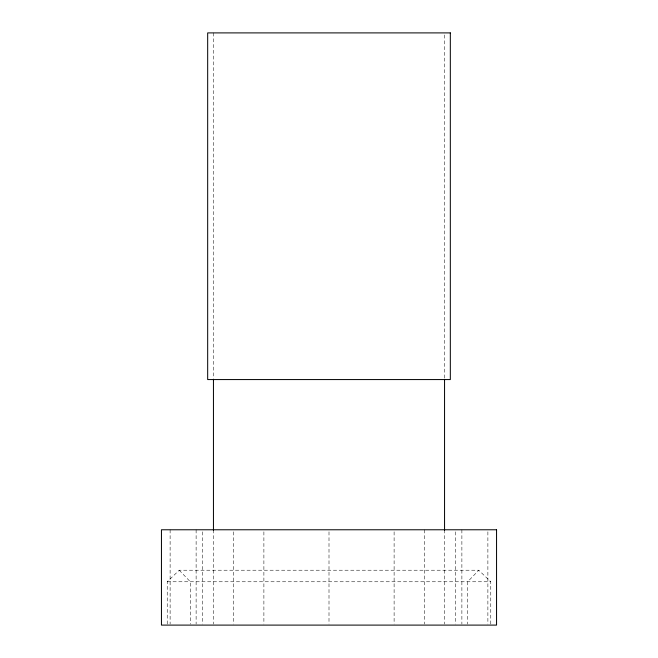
<?xml version="1.0" encoding="UTF-8"?>
<svg xmlns="http://www.w3.org/2000/svg" width="658" height="658" viewBox="0 0 658 658"><rect width="100%" height="100%" fill="white"/><g stroke="black" fill="none" stroke-linecap="round" stroke-linejoin="round"><path stroke-width="0.49" stroke-dasharray="3.29 2.47" d="M490.769 624.088L490.769 581.771L478.785 570.215L467.665 581.771L467.665 624.088M167.231 624.088L167.231 581.771L179.215 570.215L478.785 570.215M167.231 581.771L490.769 581.771M179.215 570.215L190.335 581.771L190.335 624.088M487.882 531.82L487.882 624.072M461.883 529.772L461.883 624.072M455.311 531.82L455.311 624.072M444.553 34.948L444.553 379.567M444.553 529.772L444.553 624.072M424.328 529.772L424.328 624.072M394.109 531.82L394.109 624.072M329 531.82L329 624.072M263.891 531.82L263.891 624.072M233.672 531.82L233.672 624.072M213.447 32.9L213.447 378.539M213.447 529.772L213.447 624.072M202.689 531.82L202.689 624.072M196.117 529.772L196.117 624.072M170.118 529.772L170.118 624.072"/><path stroke-width="0.99" d="M444.553 379.378L444.553 530.513M213.447 379.378L213.447 530.513M450.327 32.9L207.673 32.9L207.673 379.567L450.327 379.567L450.327 32.9M496.551 529.772L161.449 529.772L161.449 625.1L496.551 625.1L496.551 529.772"/></g></svg>
